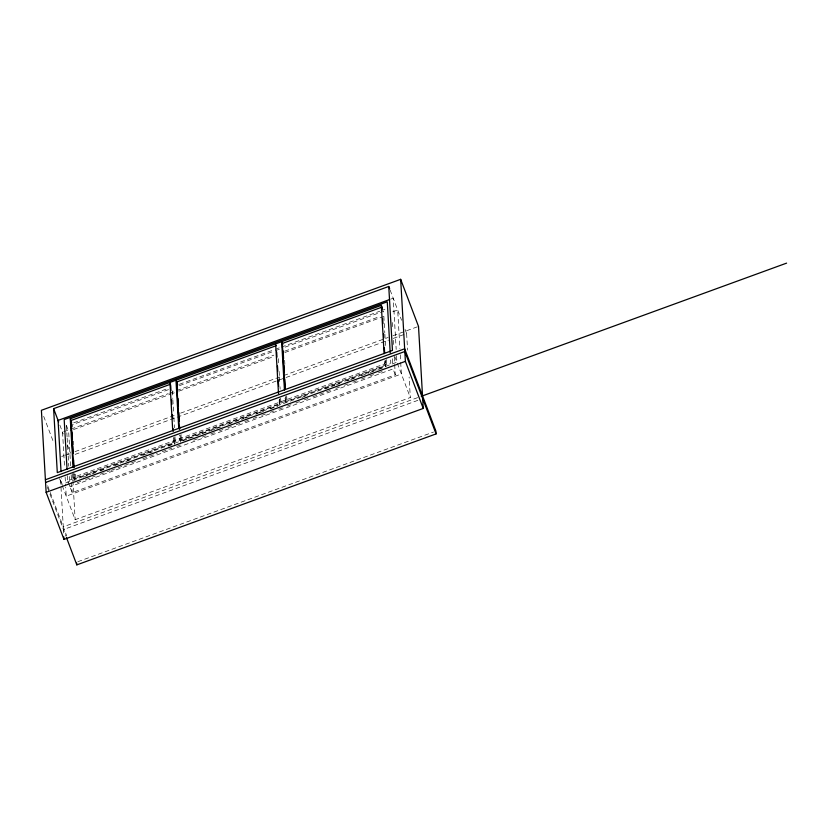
<?xml version="1.0" encoding="UTF-8"?>
<svg xmlns="http://www.w3.org/2000/svg" width="828" height="828" viewBox="0 0 828 828"><rect width="100%" height="100%" fill="white"/><g stroke="black" fill="none" stroke-linecap="round" stroke-linejoin="round"><path stroke-width="0.62" stroke-dasharray="4.14 3.1" d="M390.795 299.115L393.228 298.225L396.177 349.416M67.078 436.946L66.416 425.457L68.848 424.578M73.702 422.808L168.446 388.27M179.376 384.285L274.12 349.747M275.331 349.302L280.195 347.532M281.406 347.087L379.793 311.214M381.004 310.779L385.858 309.01M168.508 389.636L72.522 424.629L72.667 427.176M179.438 385.651L274.213 351.103M275.424 350.658L280.288 348.888M285.142 347.118L383.561 311.245L383.778 315.054M63.756 431.73L69.831 429.515M71.042 429.08L168.188 393.662M169.398 393.217L175.474 391.002M176.685 390.568L273.83 355.15M284.76 351.165L379.472 316.638M392.834 311.763L397.688 309.993L399.903 348.391M70.639 465.802L68.652 431.347L72.295 430.022M73.506 429.577L170.682 394.149M171.893 393.704L174.325 392.824M179.179 391.054L273.923 356.516M284.853 352.531L383.24 316.658M61.686 456.487L64.118 455.607M65.329 455.162L70.183 453.392M75.037 451.622L175.774 414.9M180.628 413.131L282.586 375.964M283.797 375.519L388.177 337.462M393.031 335.692L417.302 326.843M75.12 454.386L388.404 340.173M393.259 338.404L406.62 333.539L404.788 328.706M75.006 480.789L73.661 477.259L384.699 363.875L384.554 361.329M394.687 364.599L395.266 374.815L72.181 492.598L67.72 480.83L390.806 363.047L390.516 357.934M83.286 477.104L90.583 474.444M91.794 473.999L95.448 472.674M100.302 470.904L103.955 469.569M114.885 465.584L118.539 464.249M125.825 461.6L129.468 460.264M142.84 455.39L152.569 451.85M168.363 446.085L173.228 444.315M182.895 440.786L201.132 434.141M202.342 433.696L209.639 431.046M210.85 430.601L215.715 428.821M216.926 428.386L223.011 426.172M227.866 424.391L243.67 418.637M244.881 418.192L249.745 416.422M255.821 414.207L258.253 413.317M259.464 412.872L265.54 410.657M270.404 408.887L277.701 406.227M301.951 397.388L305.604 396.053M325.052 388.963L334.771 385.424M335.982 384.979L340.846 383.209M346.922 380.994L349.354 380.104M350.575 379.659L356.651 377.444M361.505 375.674L368.802 373.014M370.012 372.579L377.309 369.919M378.52 369.474L383.385 367.704M77.118 482.703L80.761 481.378M85.615 479.598L95.334 476.059M100.198 474.289L109.917 470.749M111.128 470.304L137.862 460.554M142.726 458.784L157.299 453.475M162.164 451.695L171.882 448.155M176.737 446.385L180.39 445.05M193.752 440.185L197.395 438.85M202.26 437.08L205.903 435.756M210.757 433.986L214.411 432.651M219.265 430.881L222.908 429.556M227.772 427.776L231.416 426.451M236.28 424.681L239.923 423.346M244.777 421.576L248.421 420.251M253.285 418.482L256.928 417.146M261.793 415.377L265.436 414.052M270.29 412.282L273.944 410.947M278.798 409.177L282.441 407.852M287.306 406.072L290.949 404.747M295.813 402.977L299.457 401.652M304.311 399.872L307.954 398.547M312.818 396.778L331.045 390.133M335.899 388.363L339.552 387.028M344.407 385.258L348.05 383.933M352.914 382.163L356.557 380.828M361.422 379.058L365.065 377.734M369.919 375.953L373.563 374.629M378.427 372.859L382.07 371.524M62.214 485.57L75.162 519.694L410.305 397.523L409.125 377.04M417.664 397.626L63.27 526.825L60.516 479.215M417.829 400.359L63.425 529.558L63.704 534.484M77.873 561.694L433.489 432.05M390.133 290.079L401.58 320.26M394.739 356.475L410.305 397.523M395.266 374.815L393.041 368.926L69.945 486.709L69.728 482.879M384.699 363.875L385.817 366.814L385.444 360.459M279.905 404.757L278.87 399.862M180.69 442.266L179.21 436.19M174.667 444.46L173.176 438.385M66.416 425.457L68.652 431.347M59.864 425.116L63.228 433.986M67.358 444.853L70.556 453.299M43.687 416.329L53.768 442.887M59.595 478.656L61.883 484.69M47.672 485.725L66.695 535.871M47.393 487.309L65.95 536.213M406.62 333.539L407.583 350.172M400.276 354.788L400.638 361.184M400.711 362.467L401.373 373.977L66.23 496.158L65.712 487.206M396.54 355.812L396.912 362.209L61.769 484.39L61.396 477.994M392.255 322.496L392.627 328.871M393.29 340.36L393.652 346.735M394.242 356.951L394.604 363.326M392.451 358.721L392.741 363.823M383.85 316.327L384.803 332.866M384.875 334.139L385.61 346.86M386.345 359.58L386.707 365.945M385.072 360.553L385.372 365.634L285.712 401.973L285.412 396.881M284.635 360.294L284.853 364.113M286.685 395.908L287.057 402.273M285.795 396.788L286.157 403.143L284.894 397.657M278.384 358.679L278.746 365.034M279.119 371.399L279.409 376.481M279.481 377.754L279.709 381.573M279.999 386.666L280.143 389.201M280.661 398.113L281.023 404.468M279.76 398.982L280.05 404.074M279.388 399.075L279.678 404.167L180.018 440.496L179.728 435.414M181.001 434.441L181.363 440.796M180.1 435.311L180.473 441.676M172.327 390.847L172.773 398.475M172.845 399.748L173.58 412.468M173.87 417.56L174.46 427.734M174.967 436.635L175.339 443.001M174.077 437.515L174.439 443.87M173.704 437.608L173.994 442.701L74.334 479.029L74.044 473.937M73.475 441.169L73.702 444.988M75.389 474.237L75.679 479.329M74.416 473.844L74.779 480.209M73.444 473.45L73.661 477.259M72.512 473.626L75.162 519.694M71.156 474.734L71.518 481.109M71.591 482.382L72.181 492.598M67.151 438.219L68.113 454.81M68.186 456.083L68.776 466.299M69.366 476.504L69.655 481.606M67.42 475.727L67.72 480.83M62.545 432.175L64.615 468.006M65.122 476.969L65.64 485.922"/><path stroke-width="1.24" d="M422.518 395.856L418.513 326.408L400.659 279.326L41.4 410.295L46.13 492.329L63.994 539.401L423.243 408.432L422.684 398.589M388.756 286.457L392.451 350.441L57.298 472.622L53.613 408.639L388.756 286.457L389.677 288.868M389.584 299.56L58.074 420.407L61.034 471.598M73.081 467.085L70.287 418.751L381.325 305.356L382.215 307.716M170.62 384.182L70.96 420.51L73.671 467.582M276.304 345.649L176.654 381.987L179.365 429.049M45.405 479.754L404.664 348.785L435.921 431.16L436.077 433.903L76.818 564.872L66.406 537.403M45.561 482.486L404.82 351.517L436.077 433.903M46.13 492.329L405.389 361.36L400.659 279.326M421.297 396.312L786.6 263.128M405.389 361.36L423.243 408.432M282.783 344.634L281.665 341.685L284.449 390.029M177.761 384.927L175.981 380.218L178.765 428.552M70.287 418.751L71.632 422.28M53.613 408.639L58.653 421.918M390.216 352.831L387.276 301.796L64.18 419.579L67.058 469.341M382.143 309.662L381.998 307.126L282.338 343.454L284.977 389.253M382.66 318.573L382.95 323.655M383.54 333.839L383.757 337.648M384.347 347.832L384.637 352.914M381.325 305.356L384.109 353.701M283.145 350.989L283.59 358.627M283.952 364.982L284.397 372.621M284.76 378.976L285.277 387.877M276.676 352.014L276.966 357.096M277.483 366.007L277.773 371.089M278.291 380L278.653 386.355M275.641 343.889L278.498 393.497M177.099 383.157L177.606 392.068M177.979 398.423L178.413 406.062M178.786 412.416L179.293 421.317M179.593 426.41L179.738 428.956M170.692 385.455L170.992 390.537M171.499 399.448L171.8 404.53M172.379 414.714L172.597 418.523M173.187 428.707L173.331 431.243M169.947 382.412L172.742 430.757M71.405 421.69L71.632 425.509M71.995 431.864L72.44 439.502M72.802 445.857L73.247 453.496M73.609 459.85L74.044 467.478M76.714 563.05L76.818 564.872M63.849 536.948L63.994 539.401"/></g></svg>
